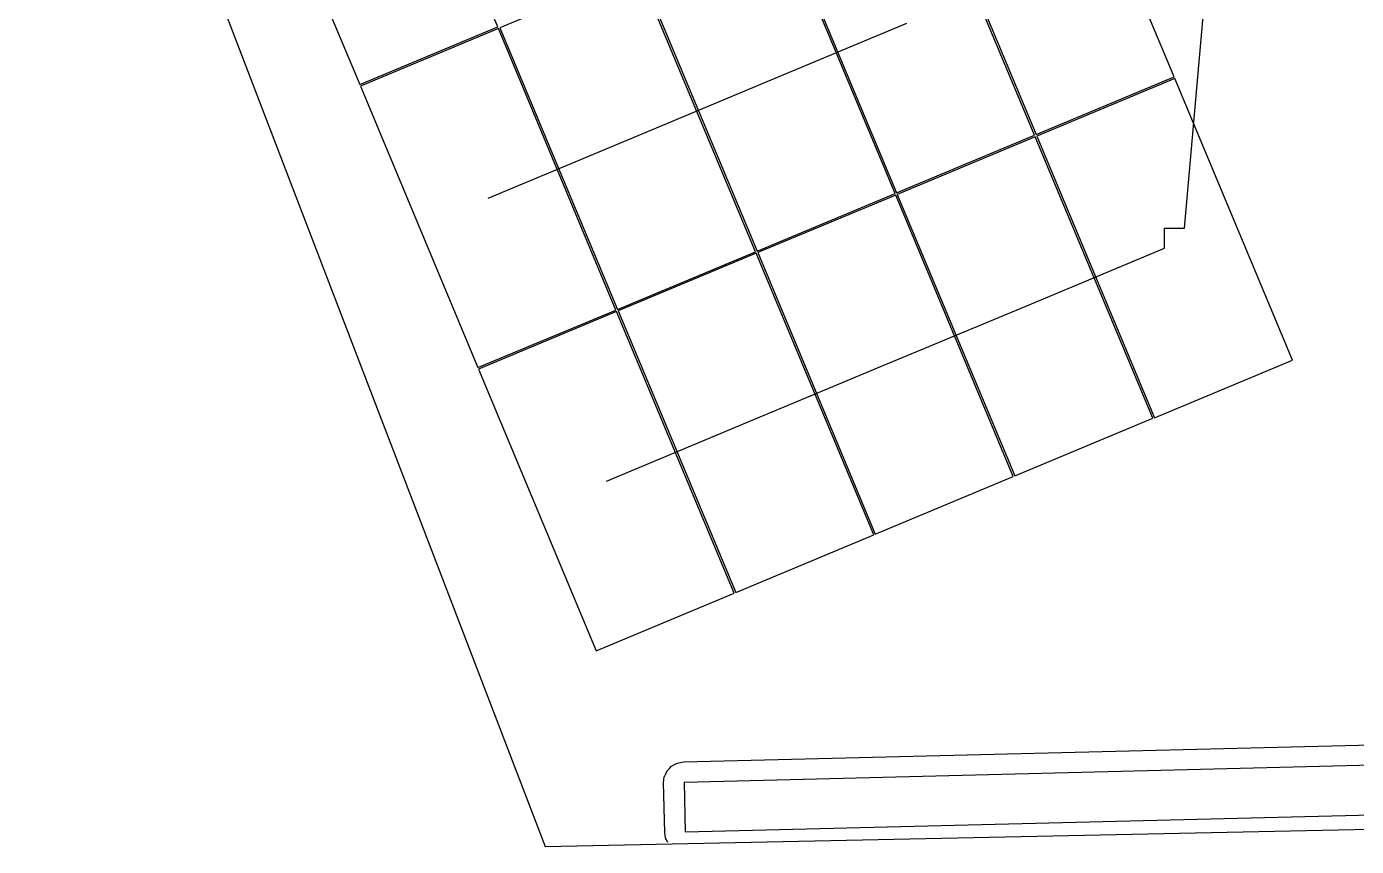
# Model space of a CAD drawing. Header units: feet. Extents: x -179 to 28, y -21 to 191.
# Drawn here: x -34.3 to -1.71, y -20.77 to -0.68 of the extents above; entities that cross this region are included whole.
import ezdxf

# ---------------------------------------------------------------- set-up
doc = ezdxf.new("R2010")
doc.units = ezdxf.units.FT
for name, color, linetype in [('Buildings', 7, 'CONTINUOUS'), ('Connections', 7, 'CONTINUOUS'), ('Modules', 7, 'CONTINUOUS'), ('Obstructions', 7, 'CONTINUOUS'), ('Setbacks', 7, 'CONTINUOUS'), ('Strings', 7, 'CONTINUOUS')]:
    doc.layers.add(name, color=color, linetype=linetype)

msp = doc.modelspace()

# ---------------------------------------------------------------- linework, layer by layer
at = {"layer": 'Buildings', "color": 252}
for p, q in [((-34.298, 12.353), (-21.588, -20.771)), ((-21.588, -20.771), (27.877, -19.734))]:
    msp.add_line(p, q, dxfattribs=at)
at = {"layer": 'Connections', "color": 91}
for p, q in [((-5.923, -5.616), (-3.568, 21.092)), ((-6.415, -6.108), (-6.415, -5.616)), ((-6.415, -5.616), (-5.923, -5.616))]:
    msp.add_line(p, q, dxfattribs=at)
at = {"layer": 'Modules', "color": 254}
for p, q in [((-22.755, -0.688), (-25.637, 6.211)), ((-6.182, -1.914), (-9.064, 4.985)), ((-29.017, 4.799), (-26.136, -2.1)), ((-9.601, -3.342), (-12.482, 3.557)), ((-12.445, 3.573), (-9.563, -3.326)), ((-13.019, -4.77), (-15.901, 2.129)), ((-15.863, 2.145), (-12.982, -4.754)), ((-19.32, 0.702), (-22.701, -0.711)), ((-16.438, -6.198), (-19.32, 0.702)), ((-19.282, 0.717), (-16.4, -6.182)), ((-26.136, -2.1), (-22.755, -0.688)), ((-22.739, -0.726), (-26.12, -2.139)), ((-19.857, -7.626), (-22.739, -0.726)), ((-22.701, -0.711), (-19.819, -7.61)), ((-9.563, -3.326), (-6.182, -1.914)), ((-6.166, -1.952), (-9.547, -3.365)), ((-3.284, -8.852), (-6.166, -1.952)), ((-26.12, -2.139), (-23.238, -9.038)), ((-12.982, -4.754), (-9.601, -3.342)), ((-9.585, -3.38), (-12.965, -4.793)), ((-6.703, -10.28), (-9.585, -3.38)), ((-9.547, -3.365), (-6.665, -10.264)), ((-16.4, -6.182), (-13.019, -4.77)), ((-13.003, -4.808), (-16.384, -6.22)), ((-10.122, -11.708), (-13.003, -4.808)), ((-12.965, -4.793), (-10.084, -11.692)), ((-19.819, -7.61), (-16.438, -6.198)), ((-16.422, -6.236), (-19.803, -7.648)), ((-13.54, -13.136), (-16.422, -6.236)), ((-16.384, -6.22), (-13.502, -13.12)), ((-23.238, -9.038), (-19.857, -7.626)), ((-19.841, -7.664), (-23.222, -9.076)), ((-16.959, -14.564), (-19.841, -7.664)), ((-19.803, -7.648), (-16.921, -14.548)), ((-23.222, -9.076), (-20.34, -15.976)), ((-6.665, -10.264), (-3.284, -8.852)), ((-10.084, -11.692), (-6.703, -10.28)), ((-13.502, -13.12), (-10.122, -11.708)), ((-16.921, -14.548), (-13.54, -13.136)), ((-20.34, -15.976), (-16.959, -14.564))]:
    msp.add_line(p, q, dxfattribs=at)
at = {"layer": 'Obstructions', "color": 252}
for p, q in [((20.614, -18.236), (-18.189, -19.203)), ((-18.189, -19.203), (-18.16, -20.416)), ((-18.16, -20.416), (20.643, -19.448))]:
    msp.add_line(p, q, dxfattribs=at)
at = {"layer": 'Setbacks', "color": 2}
for p, q in [((-18.202, -18.7), (20.602, -17.732)), ((-18.603, -18.917), (-18.549, -18.86)), ((-18.549, -18.86), (-18.495, -18.804)), ((-18.495, -18.804), (-18.495, -18.803)), ((-18.495, -18.803), (-18.494, -18.803)), ((-18.495, -18.804), (-18.495, -18.804)), ((-18.495, -18.804), (-18.495, -18.804)), ((-18.494, -18.803), (-18.426, -18.766)), ((-18.426, -18.766), (-18.357, -18.729)), ((-18.357, -18.729), (-18.357, -18.729)), ((-18.357, -18.729), (-18.356, -18.729)), ((-18.356, -18.728), (-18.279, -18.714)), ((-18.356, -18.729), (-18.356, -18.728)), ((-18.356, -18.729), (-18.356, -18.729)), ((-18.279, -18.714), (-18.202, -18.7)), ((-18.202, -18.7), (-18.202, -18.7)), ((-18.692, -19.215), (-18.682, -19.138)), ((-18.692, -19.216), (-18.692, -19.215)), ((-18.692, -19.215), (-18.692, -19.215)), ((-18.663, -20.428), (-18.692, -19.216)), ((-18.682, -19.138), (-18.672, -19.06)), ((-18.672, -19.06), (-18.672, -19.06)), ((-18.672, -19.06), (-18.671, -19.06)), ((-18.671, -19.059), (-18.637, -18.989)), ((-18.671, -19.06), (-18.671, -19.059)), ((-18.671, -19.059), (-18.671, -19.059)), ((-18.637, -18.989), (-18.604, -18.918)), ((-18.604, -18.918), (-18.604, -18.918)), ((-18.604, -18.918), (-18.603, -18.918)), ((-18.603, -18.918), (-18.603, -18.917)), ((-18.603, -18.917), (-18.603, -18.917)), ((-18.663, -20.429), (-18.663, -20.428)), ((-18.663, -20.428), (-18.663, -20.428)), ((-18.663, -20.428), (-18.663, -20.428)), ((-18.649, -20.506), (-18.663, -20.429)), ((-18.635, -20.582), (-18.649, -20.506)), ((-18.635, -20.583), (-18.635, -20.582)), ((-18.634, -20.584), (-18.635, -20.583)), ((-18.635, -20.583), (-18.635, -20.583)), ((-18.635, -20.583), (-18.635, -20.583)), ((-18.597, -20.653), (-18.634, -20.584)), ((-18.585, -20.675), (-18.597, -20.653))]:
    msp.add_line(p, q, dxfattribs=at)
at = {"layer": 'Strings', "color": 11}
for p, q in [((-16.151, -2.026), (-12.732, -0.598)), ((-19.569, -3.454), (-16.151, -2.026)), ((-22.988, -4.882), (-19.569, -3.454)), ((-9.834, -7.536), (-6.415, -6.108)), ((-13.253, -8.964), (-9.834, -7.536)), ((-16.672, -10.392), (-13.253, -8.964)), ((-20.09, -11.82), (-16.672, -10.392))]:
    msp.add_line(p, q, dxfattribs=at)

doc.saveas('drawing.dxf')
